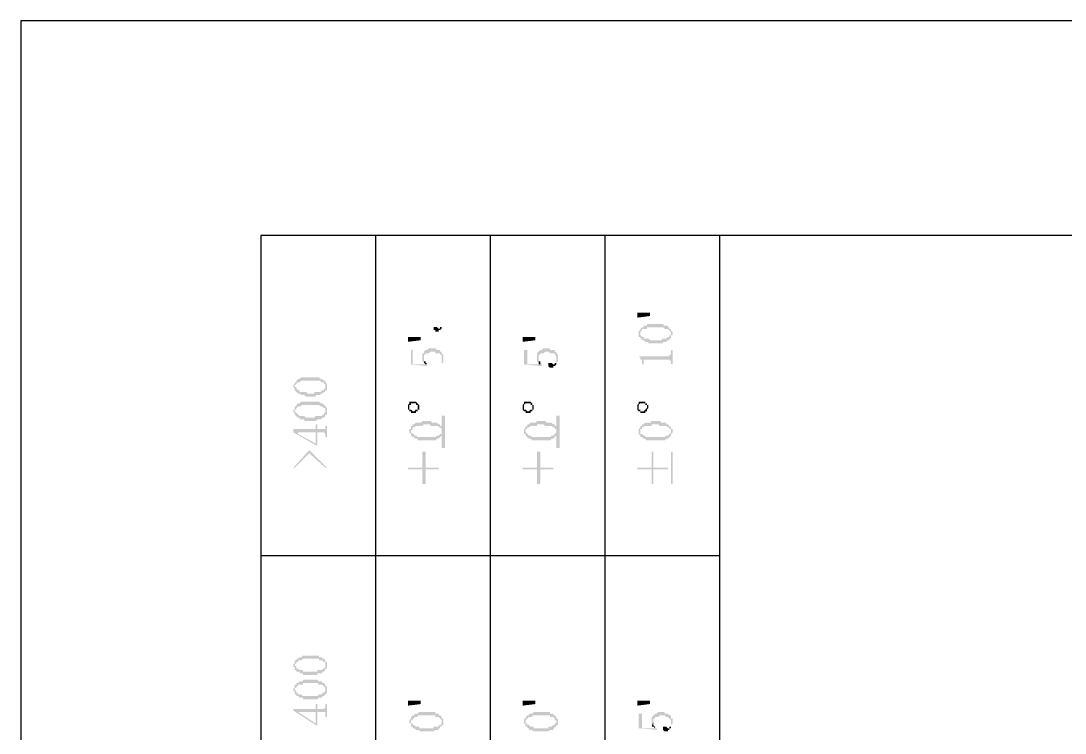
# Model space of a CAD drawing. Header units: millimetres. Extents: x 1336 to 2438, y 1230 to 1601.
# Drawn here: x 2017.55 to 2046.73, y 1580.72 to 1600.62 of the extents above; entities that cross this region are included whole.
import ezdxf

# ---------------------------------------------------------------- set-up
doc = ezdxf.new("R2010")
doc.units = ezdxf.units.MM

msp = doc.modelspace()

# ---------------------------------------------------------------- hatches: boundary and pattern name
at = {"transparency": 33554559}
for points in [[(2034.772, 1592.468), (2035.133, 1592.468), (2035.133, 1592.377), (2034.772, 1592.332)], [(2029.086, 1592.027), (2029.086, 1591.982), (2029.131, 1591.982), (2029.131, 1591.937), (2029.221, 1591.937), (2029.221, 1591.982), (2029.266, 1591.982), (2029.311, 1592.027), (2029.311, 1592.207), (2029.311, 1592.117), (2029.311, 1592.072), (2029.266, 1592.072), (2029.266, 1592.027), (2029.221, 1592.027), (2029.176, 1592.072), (2029.086, 1592.072)], [(2034.818, 1591.881), (2034.818, 1591.836), (2034.818, 1591.791), (2034.863, 1591.791), (2034.863, 1591.746), (2034.863, 1591.881), (2034.863, 1591.926), (2034.863, 1591.926), (2034.908, 1591.971), (2034.908, 1592.016), (2035.043, 1592.016), (2035.043, 1592.061), (2035.495, 1592.061), (2035.54, 1592.016), (2035.63, 1592.016), (2035.675, 1591.971), (2035.675, 1591.971), (2035.72, 1591.926), (2035.72, 1591.881), (2035.72, 1592.016), (2035.675, 1592.016), (2035.675, 1592.061), (2035.63, 1592.061), (2035.63, 1592.107), (2035.54, 1592.107), (2035.495, 1592.152), (2035.043, 1592.152), (2035.043, 1592.107), (2034.953, 1592.107), (2034.953, 1592.061), (2034.908, 1592.061), (2034.863, 1592.016), (2034.863, 1591.971), (2034.818, 1591.971), (2034.818, 1591.926), (2034.818, 1591.926)], [(2034.863, 1591.746), (2034.908, 1591.746), (2034.908, 1591.7), (2034.953, 1591.7), (2034.998, 1591.655), (2035.088, 1591.655), (2035.088, 1591.61), (2035.495, 1591.61), (2035.495, 1591.655), (2035.585, 1591.655), (2035.63, 1591.7), (2035.675, 1591.7), (2035.675, 1591.746), (2035.72, 1591.746), (2035.72, 1591.791), (2035.72, 1591.836), (2035.765, 1591.836), (2035.765, 1591.881), (2035.765, 1591.926), (2035.765, 1591.926), (2035.72, 1591.971), (2035.72, 1592.016), (2035.72, 1591.881), (2035.72, 1591.836), (2035.675, 1591.836), (2035.675, 1591.791), (2035.63, 1591.791), (2035.585, 1591.746), (2035.495, 1591.746), (2035.449, 1591.7), (2035.133, 1591.7), (2035.088, 1591.746), (2034.953, 1591.746), (2034.953, 1591.791), (2034.908, 1591.791), (2034.863, 1591.836), (2034.863, 1591.881), (2034.863, 1591.881)], [(2028.364, 1591.791), (2028.725, 1591.791), (2028.725, 1591.7), (2028.364, 1591.655)], [(2031.568, 1591.791), (2031.929, 1591.791), (2031.929, 1591.7), (2031.568, 1591.655)], [(2028.454, 1591.43), (2028.454, 1591.023), (2028.905, 1590.978), (2028.905, 1591.023), (2028.905, 1591.069), (2028.86, 1591.023), (2028.499, 1591.023), (2028.499, 1591.43)], [(2028.77, 1591.249), (2028.77, 1591.159), (2028.77, 1591.114), (2028.77, 1591.114), (2028.815, 1591.069), (2028.815, 1591.204), (2028.815, 1591.294), (2028.86, 1591.294), (2028.86, 1591.339), (2028.95, 1591.339), (2028.995, 1591.384), (2029.131, 1591.384), (2029.131, 1591.339), (2029.266, 1591.339), (2029.266, 1591.294), (2029.311, 1591.294), (2029.311, 1591.249), (2029.311, 1591.204), (2029.311, 1591.069), (2029.357, 1591.069), (2029.357, 1591.114), (2029.357, 1591.204), (2029.357, 1591.249), (2029.357, 1591.294), (2029.311, 1591.339), (2029.311, 1591.384), (2029.266, 1591.384), (2029.266, 1591.43), (2029.176, 1591.43), (2029.131, 1591.475), (2028.95, 1591.475), (2028.905, 1591.43), (2028.86, 1591.43), (2028.815, 1591.384), (2028.815, 1591.339), (2028.77, 1591.339), (2028.77, 1591.294)], [(2031.613, 1591.43), (2031.613, 1591.023), (2032.11, 1590.978), (2032.11, 1591.023), (2032.11, 1591.023), (2032.064, 1591.069), (2032.064, 1591.023), (2031.703, 1591.023), (2031.703, 1591.43)], [(2031.974, 1591.249), (2031.974, 1591.159), (2031.974, 1591.114), (2031.974, 1591.114), (2032.019, 1591.069), (2032.019, 1591.204), (2032.019, 1591.294), (2032.064, 1591.294), (2032.064, 1591.339), (2032.155, 1591.339), (2032.2, 1591.384), (2032.29, 1591.384), (2032.335, 1591.339), (2032.471, 1591.339), (2032.471, 1591.294), (2032.471, 1591.294), (2032.516, 1591.249), (2032.516, 1591.204), (2032.516, 1591.069), (2032.516, 1591.069), (2032.561, 1591.114), (2032.561, 1591.204), (2032.561, 1591.249), (2032.561, 1591.294), (2032.516, 1591.339), (2032.516, 1591.384), (2032.471, 1591.384), (2032.471, 1591.43), (2032.335, 1591.43), (2032.335, 1591.475), (2032.155, 1591.475), (2032.11, 1591.43), (2032.064, 1591.43), (2032.019, 1591.384), (2032.019, 1591.384), (2031.974, 1591.339), (2031.974, 1591.294)], [(2034.818, 1591.249), (2034.818, 1591.249), (2034.863, 1591.204), (2034.863, 1591.159), (2034.908, 1591.159), (2034.908, 1591.114), (2034.908, 1591.023), (2034.953, 1591.023), (2034.953, 1591.114), (2034.953, 1591.159), (2035.675, 1591.159), (2035.72, 1591.114), (2035.72, 1591.023), (2035.765, 1591.023), (2035.765, 1591.43), (2035.72, 1591.43), (2035.72, 1591.339), (2035.72, 1591.294), (2035.675, 1591.294), (2035.675, 1591.249), (2035.63, 1591.249)], [(2028.815, 1591.069), (2028.815, 1591.069), (2028.86, 1591.023), (2028.86, 1591.023), (2028.905, 1591.069), (2028.86, 1591.069), (2028.86, 1591.114), (2028.815, 1591.114), (2028.815, 1591.159), (2028.815, 1591.204)], [(2032.019, 1591.069), (2032.019, 1591.023), (2032.064, 1591.023), (2032.064, 1591.069), (2032.064, 1591.114), (2032.019, 1591.114), (2032.019, 1591.159), (2032.019, 1591.204)], [(2032.29, 1591.023), (2032.29, 1590.978), (2032.29, 1590.978), (2032.335, 1590.933), (2032.426, 1590.933), (2032.426, 1590.978), (2032.471, 1590.978), (2032.516, 1591.023), (2032.516, 1591.204), (2032.516, 1591.114), (2032.516, 1591.069), (2032.471, 1591.069), (2032.471, 1591.023), (2032.426, 1591.023), (2032.38, 1591.069), (2032.29, 1591.069)], [(2025.159, 1590.392), (2025.159, 1590.392), (2025.204, 1590.346), (2025.204, 1590.301), (2025.204, 1590.437), (2025.204, 1590.437), (2025.25, 1590.482), (2025.25, 1590.482), (2025.295, 1590.527), (2025.34, 1590.527), (2025.385, 1590.572), (2025.926, 1590.572), (2025.926, 1590.527), (2026.017, 1590.527), (2026.017, 1590.482), (2026.062, 1590.482), (2026.062, 1590.437), (2026.062, 1590.392), (2026.062, 1590.572), (2026.017, 1590.572), (2025.972, 1590.617), (2025.926, 1590.617), (2025.881, 1590.662), (2025.385, 1590.662), (2025.34, 1590.617), (2025.295, 1590.617), (2025.25, 1590.572), (2025.25, 1590.527), (2025.204, 1590.527), (2025.204, 1590.482), (2025.204, 1590.482), (2025.159, 1590.437)], [(2025.204, 1590.301), (2025.25, 1590.256), (2025.25, 1590.256), (2025.295, 1590.211), (2025.34, 1590.211), (2025.385, 1590.166), (2025.475, 1590.166), (2025.52, 1590.121), (2025.791, 1590.121), (2025.791, 1590.166), (2025.926, 1590.166), (2025.926, 1590.211), (2025.972, 1590.211), (2026.017, 1590.256), (2026.062, 1590.256), (2026.062, 1590.301), (2026.107, 1590.301), (2026.107, 1590.346), (2026.107, 1590.392), (2026.107, 1590.437), (2026.107, 1590.482), (2026.107, 1590.482), (2026.062, 1590.527), (2026.062, 1590.392), (2026.062, 1590.346), (2026.017, 1590.346), (2026.017, 1590.301), (2025.972, 1590.301), (2025.926, 1590.256), (2025.746, 1590.256), (2025.746, 1590.211), (2025.565, 1590.211), (2025.52, 1590.256), (2025.34, 1590.256), (2025.34, 1590.301), (2025.295, 1590.301), (2025.25, 1590.346), (2025.25, 1590.392), (2025.204, 1590.392)], [(2025.159, 1589.715), (2025.159, 1589.715), (2025.204, 1589.669), (2025.204, 1589.624), (2025.204, 1589.715), (2025.204, 1589.76), (2025.25, 1589.76), (2025.25, 1589.805), (2025.25, 1589.805), (2025.295, 1589.85), (2025.385, 1589.85), (2025.385, 1589.895), (2025.881, 1589.895), (2025.926, 1589.85), (2025.972, 1589.85), (2026.017, 1589.805), (2026.062, 1589.805), (2026.062, 1589.76), (2026.062, 1589.715), (2026.062, 1589.85), (2026.062, 1589.85), (2026.017, 1589.895), (2026.017, 1589.895), (2025.972, 1589.94), (2025.926, 1589.94), (2025.881, 1589.985), (2025.385, 1589.985), (2025.34, 1589.94), (2025.295, 1589.94), (2025.25, 1589.895), (2025.25, 1589.85), (2025.204, 1589.85), (2025.204, 1589.805), (2025.204, 1589.76), (2025.159, 1589.76)], [(2025.204, 1589.624), (2025.25, 1589.579), (2025.25, 1589.579), (2025.295, 1589.534), (2025.34, 1589.534), (2025.34, 1589.489), (2025.475, 1589.489), (2025.475, 1589.444), (2025.791, 1589.444), (2025.836, 1589.489), (2025.926, 1589.489), (2025.972, 1589.534), (2026.017, 1589.534), (2026.062, 1589.579), (2026.062, 1589.624), (2026.107, 1589.624), (2026.107, 1589.669), (2026.107, 1589.715), (2026.107, 1589.76), (2026.107, 1589.805), (2026.107, 1589.805), (2026.062, 1589.85), (2026.062, 1589.715), (2026.062, 1589.669), (2026.017, 1589.669), (2026.017, 1589.624), (2025.972, 1589.624), (2025.972, 1589.579), (2025.791, 1589.579), (2025.746, 1589.534), (2025.52, 1589.534), (2025.475, 1589.579), (2025.34, 1589.579), (2025.295, 1589.624), (2025.295, 1589.624), (2025.25, 1589.669), (2025.25, 1589.669), (2025.204, 1589.715), (2025.204, 1589.715)], [(2028.364, 1589.85), (2028.364, 1589.805), (2028.364, 1589.76), (2028.409, 1589.76), (2028.409, 1589.715), (2028.409, 1589.85), (2028.409, 1589.895), (2028.454, 1589.895), (2028.454, 1589.94), (2028.589, 1589.94), (2028.589, 1589.895), (2028.634, 1589.895), (2028.634, 1589.715), (2028.634, 1589.76), (2028.68, 1589.76), (2028.68, 1589.805), (2028.68, 1589.85), (2028.68, 1589.895), (2028.68, 1589.895), (2028.634, 1589.94), (2028.634, 1589.94), (2028.589, 1589.985), (2028.409, 1589.985), (2028.409, 1589.94), (2028.409, 1589.94), (2028.364, 1589.895), (2028.364, 1589.895)], [(2028.409, 1589.715), (2028.454, 1589.715), (2028.454, 1589.669), (2028.589, 1589.669), (2028.589, 1589.715), (2028.634, 1589.715), (2028.634, 1589.85), (2028.634, 1589.805), (2028.634, 1589.76), (2028.589, 1589.76), (2028.544, 1589.715), (2028.499, 1589.715), (2028.454, 1589.76), (2028.409, 1589.76), (2028.409, 1589.85), (2028.409, 1589.85)], [(2031.568, 1589.85), (2031.568, 1589.805), (2031.568, 1589.76), (2031.568, 1589.76), (2031.613, 1589.715), (2031.613, 1589.85), (2031.613, 1589.895), (2031.613, 1589.895), (2031.658, 1589.94), (2031.794, 1589.94), (2031.794, 1589.895), (2031.839, 1589.895), (2031.839, 1589.715), (2031.839, 1589.76), (2031.884, 1589.76), (2031.884, 1589.805), (2031.884, 1589.85), (2031.884, 1589.895), (2031.839, 1589.895), (2031.839, 1589.94), (2031.839, 1589.94), (2031.794, 1589.985), (2031.613, 1589.985), (2031.613, 1589.94), (2031.613, 1589.94), (2031.568, 1589.895), (2031.568, 1589.895)], [(2031.613, 1589.715), (2031.658, 1589.715), (2031.658, 1589.669), (2031.794, 1589.669), (2031.794, 1589.715), (2031.839, 1589.715), (2031.839, 1589.85), (2031.839, 1589.805), (2031.839, 1589.76), (2031.794, 1589.76), (2031.749, 1589.715), (2031.703, 1589.715), (2031.658, 1589.76), (2031.613, 1589.76), (2031.613, 1589.85), (2031.613, 1589.85)], [(2034.772, 1589.85), (2034.772, 1589.805), (2034.772, 1589.76), (2034.772, 1589.76), (2034.818, 1589.715), (2034.818, 1589.85), (2034.818, 1589.895), (2034.818, 1589.895), (2034.863, 1589.94), (2034.998, 1589.94), (2034.998, 1589.895), (2035.043, 1589.895), (2035.043, 1589.715), (2035.043, 1589.76), (2035.043, 1589.76), (2035.088, 1589.805), (2035.088, 1589.85), (2035.088, 1589.895), (2035.043, 1589.895), (2035.043, 1589.94), (2034.998, 1589.94), (2034.998, 1589.985), (2034.818, 1589.985), (2034.818, 1589.94), (2034.818, 1589.94), (2034.772, 1589.895), (2034.772, 1589.895)], [(2034.818, 1589.715), (2034.863, 1589.715), (2034.863, 1589.669), (2034.998, 1589.669), (2034.998, 1589.715), (2035.043, 1589.715), (2035.043, 1589.85), (2035.043, 1589.805), (2035.043, 1589.805), (2034.998, 1589.76), (2034.998, 1589.76), (2034.953, 1589.715), (2034.863, 1589.715), (2034.863, 1589.76), (2034.818, 1589.76), (2034.818, 1589.85), (2034.818, 1589.85)], [(2029.402, 1588.687), (2029.402, 1589.59), (2029.311, 1589.59), (2029.311, 1588.687)], [(2032.606, 1588.687), (2032.606, 1589.59), (2032.516, 1589.59), (2032.516, 1588.687)], [(2025.159, 1589.218), (2025.159, 1589.128), (2025.791, 1588.767), (2025.836, 1588.767), (2025.836, 1589.128), (2026.017, 1589.128), (2026.062, 1589.083), (2026.062, 1588.992), (2026.107, 1588.992), (2026.107, 1589.308), (2026.062, 1589.308), (2026.062, 1589.263), (2026.062, 1589.218), (2025.836, 1589.218), (2025.836, 1589.353), (2025.791, 1589.353), (2025.791, 1588.812), (2025.295, 1589.083), (2025.295, 1589.128)], [(2025.159, 1589.218), (2025.295, 1589.128), (2025.791, 1589.128), (2025.791, 1588.812), (2025.791, 1589.218)], [(2028.409, 1589.173), (2028.409, 1589.128), (2028.409, 1589.128), (2028.454, 1589.083), (2028.454, 1589.038), (2028.454, 1589.173), (2028.454, 1589.173), (2028.499, 1589.218), (2028.499, 1589.263), (2028.544, 1589.263), (2028.589, 1589.308), (2028.77, 1589.308), (2028.815, 1589.353), (2028.995, 1589.353), (2028.995, 1589.308), (2029.221, 1589.308), (2029.221, 1589.263), (2029.266, 1589.263), (2029.311, 1589.218), (2029.311, 1589.173), (2029.311, 1589.308), (2029.266, 1589.308), (2029.266, 1589.353), (2029.221, 1589.353), (2029.176, 1589.399), (2029.041, 1589.399), (2028.995, 1589.444), (2028.77, 1589.444), (2028.725, 1589.399), (2028.589, 1589.399), (2028.544, 1589.353), (2028.499, 1589.353), (2028.499, 1589.308), (2028.454, 1589.308), (2028.454, 1589.263), (2028.454, 1589.218), (2028.409, 1589.218)], [(2028.454, 1589.038), (2028.499, 1588.992), (2028.544, 1588.992), (2028.544, 1588.947), (2028.634, 1588.947), (2028.634, 1588.902), (2029.131, 1588.902), (2029.176, 1588.947), (2029.221, 1588.947), (2029.266, 1588.992), (2029.266, 1588.992), (2029.311, 1589.038), (2029.311, 1589.083), (2029.357, 1589.083), (2029.357, 1589.128), (2029.357, 1589.173), (2029.357, 1589.218), (2029.357, 1589.218), (2029.311, 1589.263), (2029.311, 1589.128), (2029.311, 1589.083), (2029.266, 1589.083), (2029.221, 1589.038), (2029.176, 1589.038), (2029.131, 1588.992), (2028.634, 1588.992), (2028.589, 1589.038), (2028.544, 1589.038), (2028.544, 1589.083), (2028.499, 1589.083), (2028.454, 1589.128), (2028.454, 1589.173)], [(2031.613, 1589.173), (2031.613, 1589.128), (2031.613, 1589.083), (2031.658, 1589.083), (2031.658, 1589.038), (2031.658, 1589.173), (2031.658, 1589.218), (2031.703, 1589.218), (2031.703, 1589.263), (2031.749, 1589.263), (2031.794, 1589.308), (2031.974, 1589.308), (2031.974, 1589.353), (2032.155, 1589.353), (2032.2, 1589.308), (2032.38, 1589.308), (2032.426, 1589.263), (2032.471, 1589.263), (2032.471, 1589.218), (2032.516, 1589.218), (2032.516, 1589.173), (2032.516, 1589.308), (2032.471, 1589.308), (2032.471, 1589.353), (2032.426, 1589.353), (2032.38, 1589.399), (2032.245, 1589.399), (2032.2, 1589.444), (2031.974, 1589.444), (2031.929, 1589.399), (2031.794, 1589.399), (2031.749, 1589.353), (2031.703, 1589.353), (2031.703, 1589.308), (2031.658, 1589.308), (2031.658, 1589.263), (2031.658, 1589.263), (2031.613, 1589.218)], [(2031.658, 1589.038), (2031.703, 1588.992), (2031.703, 1588.992), (2031.749, 1588.947), (2031.794, 1588.947), (2031.839, 1588.902), (2032.335, 1588.902), (2032.38, 1588.947), (2032.426, 1588.947), (2032.471, 1588.992), (2032.471, 1588.992), (2032.516, 1589.038), (2032.516, 1589.083), (2032.561, 1589.083), (2032.561, 1589.128), (2032.561, 1589.173), (2032.561, 1589.218), (2032.561, 1589.218), (2032.516, 1589.263), (2032.516, 1589.128), (2032.516, 1589.128), (2032.471, 1589.083), (2032.471, 1589.083), (2032.426, 1589.038), (2032.38, 1589.038), (2032.335, 1588.992), (2031.839, 1588.992), (2031.794, 1589.038), (2031.749, 1589.038), (2031.703, 1589.083), (2031.703, 1589.083), (2031.658, 1589.128), (2031.658, 1589.173)], [(2034.818, 1589.173), (2034.818, 1589.128), (2034.818, 1589.083), (2034.818, 1589.083), (2034.863, 1589.038), (2034.863, 1589.173), (2034.863, 1589.218), (2034.908, 1589.218), (2034.908, 1589.263), (2034.953, 1589.263), (2034.953, 1589.308), (2035.179, 1589.308), (2035.179, 1589.353), (2035.359, 1589.353), (2035.404, 1589.308), (2035.585, 1589.308), (2035.63, 1589.263), (2035.675, 1589.263), (2035.675, 1589.218), (2035.72, 1589.218), (2035.72, 1589.173), (2035.72, 1589.263), (2035.675, 1589.308), (2035.675, 1589.308), (2035.63, 1589.353), (2035.585, 1589.353), (2035.585, 1589.399), (2035.449, 1589.399), (2035.404, 1589.444), (2035.179, 1589.444), (2035.133, 1589.399), (2034.998, 1589.399), (2034.953, 1589.353), (2034.908, 1589.353), (2034.908, 1589.308), (2034.863, 1589.308), (2034.863, 1589.263), (2034.863, 1589.263), (2034.818, 1589.218)], [(2034.863, 1589.038), (2034.863, 1588.992), (2034.908, 1588.992), (2034.953, 1588.947), (2034.998, 1588.947), (2035.043, 1588.902), (2035.54, 1588.902), (2035.585, 1588.947), (2035.63, 1588.947), (2035.675, 1588.992), (2035.675, 1588.992), (2035.72, 1589.038), (2035.72, 1589.083), (2035.72, 1589.083), (2035.765, 1589.128), (2035.765, 1589.173), (2035.765, 1589.218), (2035.72, 1589.218), (2035.72, 1589.263), (2035.72, 1589.128), (2035.72, 1589.128), (2035.675, 1589.083), (2035.675, 1589.083), (2035.63, 1589.038), (2035.585, 1589.038), (2035.54, 1588.992), (2034.998, 1588.992), (2034.998, 1589.038), (2034.953, 1589.038), (2034.908, 1589.083), (2034.863, 1589.083), (2034.863, 1589.128), (2034.863, 1589.173)], [(2025.159, 1588.135), (2025.204, 1588.135), (2025.611, 1588.541), (2026.062, 1588.135), (2026.107, 1588.135), (2025.611, 1588.631)], [(2028.364, 1588.135), (2028.364, 1588.09), (2028.77, 1588.09), (2028.77, 1587.684), (2028.86, 1587.684), (2028.86, 1588.09), (2029.221, 1588.09), (2029.221, 1588.135), (2028.86, 1588.135), (2028.86, 1588.586), (2028.77, 1588.586), (2028.77, 1588.135)], [(2031.568, 1588.135), (2031.568, 1588.09), (2031.974, 1588.09), (2031.974, 1587.684), (2032.064, 1587.684), (2032.064, 1588.09), (2032.426, 1588.09), (2032.426, 1588.135), (2032.064, 1588.135), (2032.064, 1588.586), (2031.974, 1588.586), (2031.974, 1588.135)], [(2034.772, 1588.135), (2034.772, 1588.09), (2035.179, 1588.09), (2035.179, 1587.684), (2035.224, 1587.684), (2035.224, 1588.09), (2035.63, 1588.09), (2035.63, 1588.135), (2035.224, 1588.135), (2035.224, 1588.586), (2035.179, 1588.586), (2035.179, 1588.135)], [(2035.765, 1587.684), (2035.765, 1588.586), (2035.72, 1588.586), (2035.72, 1587.684)], [(2025.159, 1582.617), (2025.159, 1582.572), (2025.204, 1582.572), (2025.204, 1582.527), (2025.204, 1582.482), (2025.204, 1582.617), (2025.204, 1582.663), (2025.25, 1582.663), (2025.25, 1582.708), (2025.295, 1582.708), (2025.295, 1582.753), (2025.385, 1582.753), (2025.43, 1582.798), (2025.881, 1582.798), (2025.881, 1582.753), (2025.972, 1582.753), (2026.017, 1582.708), (2026.062, 1582.708), (2026.062, 1582.663), (2026.062, 1582.617), (2026.062, 1582.753), (2026.062, 1582.753), (2026.017, 1582.798), (2025.972, 1582.798), (2025.972, 1582.843), (2025.881, 1582.843), (2025.881, 1582.888), (2025.43, 1582.888), (2025.385, 1582.843), (2025.34, 1582.843), (2025.295, 1582.798), (2025.25, 1582.798), (2025.25, 1582.753), (2025.204, 1582.753), (2025.204, 1582.708), (2025.204, 1582.663), (2025.159, 1582.663)], [(2025.204, 1582.482), (2025.25, 1582.482), (2025.25, 1582.437), (2025.34, 1582.437), (2025.34, 1582.392), (2025.43, 1582.392), (2025.43, 1582.347), (2025.836, 1582.347), (2025.836, 1582.392), (2025.972, 1582.392), (2025.972, 1582.437), (2026.017, 1582.437), (2026.062, 1582.482), (2026.062, 1582.527), (2026.107, 1582.527), (2026.107, 1582.572), (2026.107, 1582.617), (2026.107, 1582.663), (2026.107, 1582.708), (2026.062, 1582.708), (2026.062, 1582.753), (2026.062, 1582.617), (2026.062, 1582.572), (2026.062, 1582.572), (2026.017, 1582.527), (2025.972, 1582.527), (2025.972, 1582.482), (2025.836, 1582.482), (2025.836, 1582.437), (2025.43, 1582.437), (2025.43, 1582.482), (2025.34, 1582.482), (2025.295, 1582.527), (2025.25, 1582.527), (2025.25, 1582.572), (2025.25, 1582.572), (2025.204, 1582.617), (2025.204, 1582.617)], [(2025.159, 1581.94), (2025.159, 1581.895), (2025.204, 1581.895), (2025.204, 1581.85), (2025.204, 1581.805), (2025.204, 1581.94), (2025.204, 1581.986), (2025.25, 1581.986), (2025.25, 1582.031), (2025.295, 1582.031), (2025.295, 1582.076), (2025.43, 1582.076), (2025.43, 1582.121), (2025.836, 1582.121), (2025.881, 1582.076), (2025.972, 1582.076), (2026.017, 1582.031), (2026.017, 1582.031), (2026.062, 1581.986), (2026.062, 1581.94), (2026.062, 1582.076), (2026.062, 1582.076), (2026.017, 1582.121), (2025.972, 1582.121), (2025.972, 1582.166), (2025.881, 1582.166), (2025.836, 1582.211), (2025.43, 1582.211), (2025.43, 1582.166), (2025.34, 1582.166), (2025.295, 1582.121), (2025.25, 1582.121), (2025.25, 1582.076), (2025.204, 1582.076), (2025.204, 1582.031), (2025.204, 1581.986), (2025.159, 1581.986)], [(2025.204, 1581.805), (2025.25, 1581.805), (2025.25, 1581.76), (2025.295, 1581.76), (2025.34, 1581.715), (2025.43, 1581.715), (2025.43, 1581.67), (2025.836, 1581.67), (2025.881, 1581.715), (2025.972, 1581.715), (2025.972, 1581.76), (2026.017, 1581.76), (2026.062, 1581.805), (2026.062, 1581.805), (2026.107, 1581.85), (2026.107, 1581.895), (2026.107, 1581.94), (2026.107, 1581.986), (2026.107, 1582.031), (2026.062, 1582.031), (2026.062, 1582.076), (2026.062, 1581.94), (2026.062, 1581.895), (2026.062, 1581.895), (2026.017, 1581.85), (2025.972, 1581.85), (2025.972, 1581.805), (2025.881, 1581.805), (2025.836, 1581.76), (2025.43, 1581.76), (2025.385, 1581.805), (2025.295, 1581.805), (2025.295, 1581.85), (2025.25, 1581.85), (2025.25, 1581.895), (2025.25, 1581.895), (2025.204, 1581.94), (2025.204, 1581.94)], [(2028.364, 1581.624), (2028.725, 1581.624), (2028.725, 1581.534), (2028.364, 1581.489)], [(2031.568, 1581.624), (2031.929, 1581.624), (2031.929, 1581.534), (2031.568, 1581.489)], [(2034.772, 1581.624), (2035.133, 1581.624), (2035.133, 1581.534), (2034.772, 1581.489)], [(2025.159, 1581.399), (2025.159, 1581.354), (2025.791, 1580.948), (2025.836, 1580.948), (2025.836, 1581.309), (2026.062, 1581.309), (2026.062, 1581.263), (2026.062, 1581.173), (2026.107, 1581.173), (2026.107, 1581.534), (2026.062, 1581.534), (2026.062, 1581.489), (2026.062, 1581.444), (2026.062, 1581.444), (2026.017, 1581.399), (2025.836, 1581.399), (2025.836, 1581.534), (2025.791, 1581.534), (2025.791, 1580.993), (2025.295, 1581.309), (2025.295, 1581.309)], [(2025.159, 1581.399), (2025.295, 1581.309), (2025.791, 1581.309), (2025.791, 1580.993), (2025.791, 1581.399)], [(2028.409, 1581.038), (2028.409, 1580.993), (2028.454, 1580.993), (2028.454, 1580.948), (2028.454, 1580.902), (2028.454, 1581.038), (2028.454, 1581.083), (2028.499, 1581.083), (2028.499, 1581.128), (2028.544, 1581.128), (2028.544, 1581.173), (2028.634, 1581.173), (2028.634, 1581.218), (2029.131, 1581.218), (2029.131, 1581.173), (2029.221, 1581.173), (2029.266, 1581.128), (2029.266, 1581.128), (2029.311, 1581.083), (2029.311, 1581.038), (2029.311, 1581.173), (2029.311, 1581.173), (2029.266, 1581.218), (2029.221, 1581.218), (2029.221, 1581.263), (2029.131, 1581.263), (2029.131, 1581.309), (2028.68, 1581.309), (2028.634, 1581.263), (2028.544, 1581.263), (2028.544, 1581.218), (2028.499, 1581.218), (2028.454, 1581.173), (2028.454, 1581.128), (2028.454, 1581.128), (2028.409, 1581.083), (2028.409, 1581.083)], [(2031.613, 1581.038), (2031.613, 1580.993), (2031.613, 1580.993), (2031.658, 1580.948), (2031.658, 1580.902), (2031.658, 1581.038), (2031.658, 1581.083), (2031.658, 1581.083), (2031.703, 1581.128), (2031.703, 1581.128), (2031.749, 1581.173), (2031.839, 1581.173), (2031.839, 1581.218), (2032.335, 1581.218), (2032.335, 1581.173), (2032.426, 1581.173), (2032.471, 1581.128), (2032.471, 1581.083), (2032.516, 1581.083), (2032.516, 1581.038), (2032.516, 1581.173), (2032.516, 1581.173), (2032.471, 1581.218), (2032.426, 1581.218), (2032.426, 1581.263), (2032.335, 1581.263), (2032.335, 1581.309), (2031.884, 1581.309), (2031.839, 1581.263), (2031.749, 1581.263), (2031.749, 1581.218), (2031.703, 1581.218), (2031.658, 1581.173), (2031.658, 1581.128), (2031.613, 1581.128), (2031.613, 1581.083), (2031.613, 1581.083)], [(2035.179, 1581.083), (2035.179, 1581.038), (2035.179, 1580.948), (2035.179, 1580.902), (2035.224, 1581.038), (2035.224, 1581.128), (2035.269, 1581.128), (2035.269, 1581.173), (2035.359, 1581.173), (2035.404, 1581.218), (2035.54, 1581.218), (2035.585, 1581.173), (2035.63, 1581.173), (2035.675, 1581.128), (2035.675, 1581.128), (2035.72, 1581.083), (2035.72, 1581.038), (2035.72, 1580.902), (2035.72, 1580.948), (2035.765, 1580.993), (2035.765, 1581.038), (2035.765, 1581.128), (2035.72, 1581.128), (2035.72, 1581.173), (2035.72, 1581.218), (2035.675, 1581.218), (2035.63, 1581.263), (2035.54, 1581.263), (2035.54, 1581.309), (2035.359, 1581.309), (2035.314, 1581.263), (2035.269, 1581.263), (2035.224, 1581.218), (2035.224, 1581.218), (2035.179, 1581.173), (2035.179, 1581.128)], [(2028.454, 1580.902), (2028.499, 1580.902), (2028.499, 1580.857), (2028.544, 1580.857), (2028.589, 1580.812), (2028.68, 1580.812), (2028.68, 1580.767), (2029.086, 1580.767), (2029.131, 1580.812), (2029.221, 1580.812), (2029.221, 1580.857), (2029.266, 1580.857), (2029.266, 1580.902), (2029.311, 1580.902), (2029.311, 1580.948), (2029.357, 1580.948), (2029.357, 1581.038), (2029.357, 1581.083), (2029.357, 1581.128), (2029.311, 1581.128), (2029.311, 1581.173), (2029.311, 1581.038), (2029.311, 1580.993), (2029.311, 1580.993), (2029.266, 1580.948), (2029.221, 1580.948), (2029.221, 1580.902), (2029.086, 1580.902), (2029.086, 1580.857), (2028.68, 1580.857), (2028.68, 1580.902), (2028.589, 1580.902), (2028.544, 1580.948), (2028.499, 1580.948), (2028.499, 1580.993), (2028.454, 1580.993), (2028.454, 1581.038), (2028.454, 1581.038)], [(2031.658, 1580.902), (2031.703, 1580.902), (2031.703, 1580.857), (2031.749, 1580.857), (2031.749, 1580.812), (2031.839, 1580.812), (2031.884, 1580.767), (2032.29, 1580.767), (2032.335, 1580.812), (2032.426, 1580.812), (2032.426, 1580.857), (2032.471, 1580.857), (2032.471, 1580.902), (2032.516, 1580.902), (2032.516, 1580.948), (2032.561, 1580.948), (2032.561, 1581.038), (2032.561, 1581.083), (2032.561, 1581.128), (2032.516, 1581.128), (2032.516, 1581.173), (2032.516, 1581.038), (2032.516, 1580.993), (2032.471, 1580.993), (2032.471, 1580.948), (2032.426, 1580.948), (2032.38, 1580.902), (2032.29, 1580.902), (2032.29, 1580.857), (2031.884, 1580.857), (2031.884, 1580.902), (2031.794, 1580.902), (2031.749, 1580.948), (2031.703, 1580.948), (2031.703, 1580.993), (2031.658, 1580.993), (2031.658, 1581.038), (2031.658, 1581.038)], [(2034.818, 1581.263), (2034.818, 1580.857), (2035.314, 1580.812), (2035.314, 1580.857), (2035.314, 1580.857), (2035.269, 1580.902), (2035.269, 1580.857), (2034.908, 1580.857), (2034.908, 1581.263)], [(2035.179, 1580.902), (2035.224, 1580.902), (2035.269, 1580.857), (2035.269, 1580.902), (2035.269, 1580.902), (2035.224, 1580.948), (2035.224, 1580.993), (2035.224, 1581.038)], [(2035.495, 1580.857), (2035.495, 1580.812), (2035.495, 1580.812), (2035.54, 1580.767), (2035.63, 1580.767), (2035.63, 1580.812), (2035.675, 1580.812), (2035.675, 1580.857), (2035.72, 1580.857), (2035.72, 1581.038), (2035.72, 1580.993), (2035.72, 1580.902), (2035.675, 1580.902), (2035.675, 1580.857), (2035.63, 1580.857), (2035.585, 1580.902), (2035.495, 1580.902)]]:
    msp.add_hatch(color=256, dxfattribs=at).paths.add_polyline_path(points)

# ---------------------------------------------------------------- linework, layer by layer
for p, q in [((2433.512, 1594.624), (2024.257, 1594.624)), ((2024.257, 1594.624), (2024.257, 1307.884))]:
    msp.add_line(p, q)
msp.add_lwpolyline([(2437.55, 1303.624), (2437.55, 1600.624), (2017.55, 1600.624), (2017.55, 1303.624)], close=True)
for points in [[(2027.461, 1594.624), (2027.461, 1520.71)], [(2030.665, 1594.624), (2030.665, 1520.71)], [(2033.87, 1594.624), (2033.87, 1520.71)], [(2037.074, 1594.624), (2037.074, 1307.884)], [(2024.257, 1585.686), (2037.074, 1585.686)]]:
    msp.add_lwpolyline(points)

doc.saveas('drawing.dxf')
